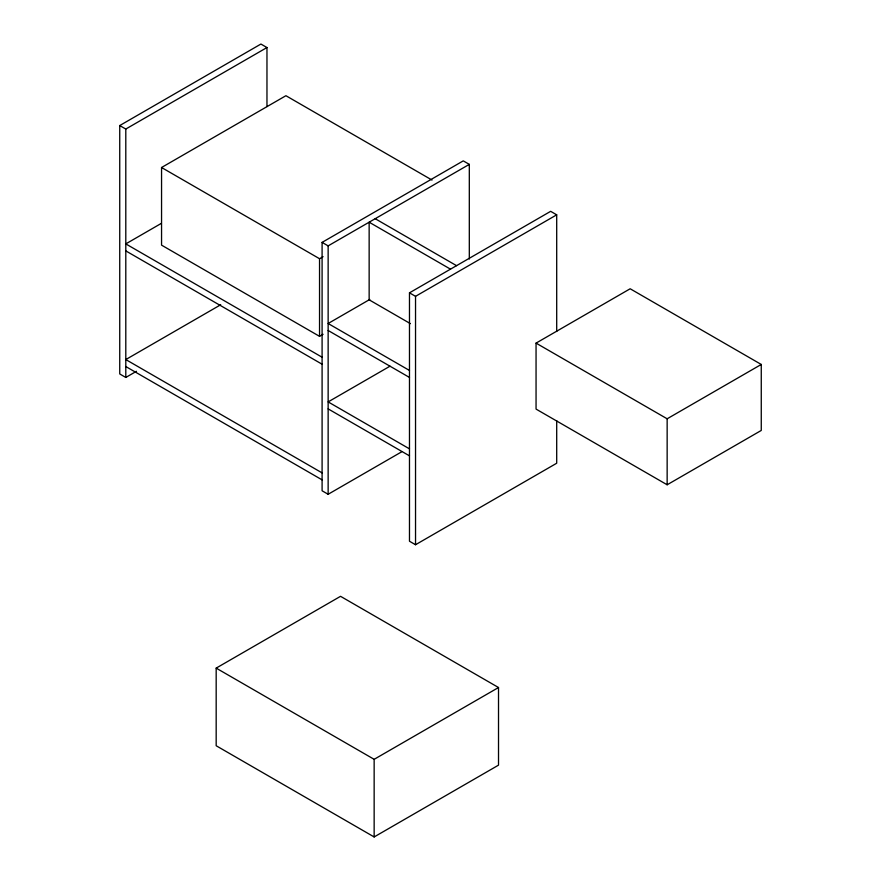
<?xml version="1.0" encoding="UTF-8"?>
<svg xmlns="http://www.w3.org/2000/svg" width="881" height="881" viewBox="0 0 881 881"><rect width="100%" height="100%" fill="white"/><g stroke="black" fill="none" stroke-linecap="round" stroke-linejoin="round"><path stroke-width="1.32" d="M136.467 371.286L125.796 377.453L119.739 373.951L119.739 125.554L260.919 44.05L266.965 47.541L266.965 106.557M119.739 125.554L125.796 129.044L266.965 47.541M323.085 334.295L319.539 336.344L161.553 245.138L161.553 167.511L285.918 95.71L432.02 180.065M161.377 223.345L125.796 243.894L322.094 357.223M401.692 451.81L328.139 494.274L322.094 490.783L322.094 242.385L463.263 160.871L469.309 164.373L469.309 259.058M220.702 304.76L125.796 359.558L322.094 472.888M322.094 242.385L328.139 245.876L469.309 164.373M161.553 167.511L319.539 258.717L323.085 256.668M369.789 299.452L328.139 323.503L409.478 370.46M556.704 420.678L556.704 463.23L415.535 544.733L409.478 541.242L409.478 292.833L550.658 211.33L556.704 214.821L556.704 331.476M409.478 292.833L415.535 296.324L556.704 214.821M390.019 366.177L328.139 401.901L409.478 448.858M536.055 343.116L630.168 288.77L761.261 364.459L761.261 430.446L667.148 484.781L536.055 409.092L536.055 343.116L667.148 418.794L761.261 364.459M216.175 668.117L340.54 596.316L498.514 687.521L498.514 765.149L374.15 836.95L216.175 745.744L216.175 668.117L374.15 759.323L498.514 687.521M375.196 218.708L456.545 265.666M450.488 269.157L369.15 222.199L369.15 299.826L410.403 323.646M328.139 330.485L409.478 377.442M125.796 250.887L322.094 364.216M328.139 408.883L409.478 455.851M125.796 366.54L322.094 479.87M667.148 418.794L667.148 484.781M415.535 296.324L415.535 544.733M374.15 759.323L374.15 836.95M328.139 245.876L328.139 494.274M319.539 258.717L319.539 336.344M125.796 129.044L125.796 377.453"/></g></svg>
